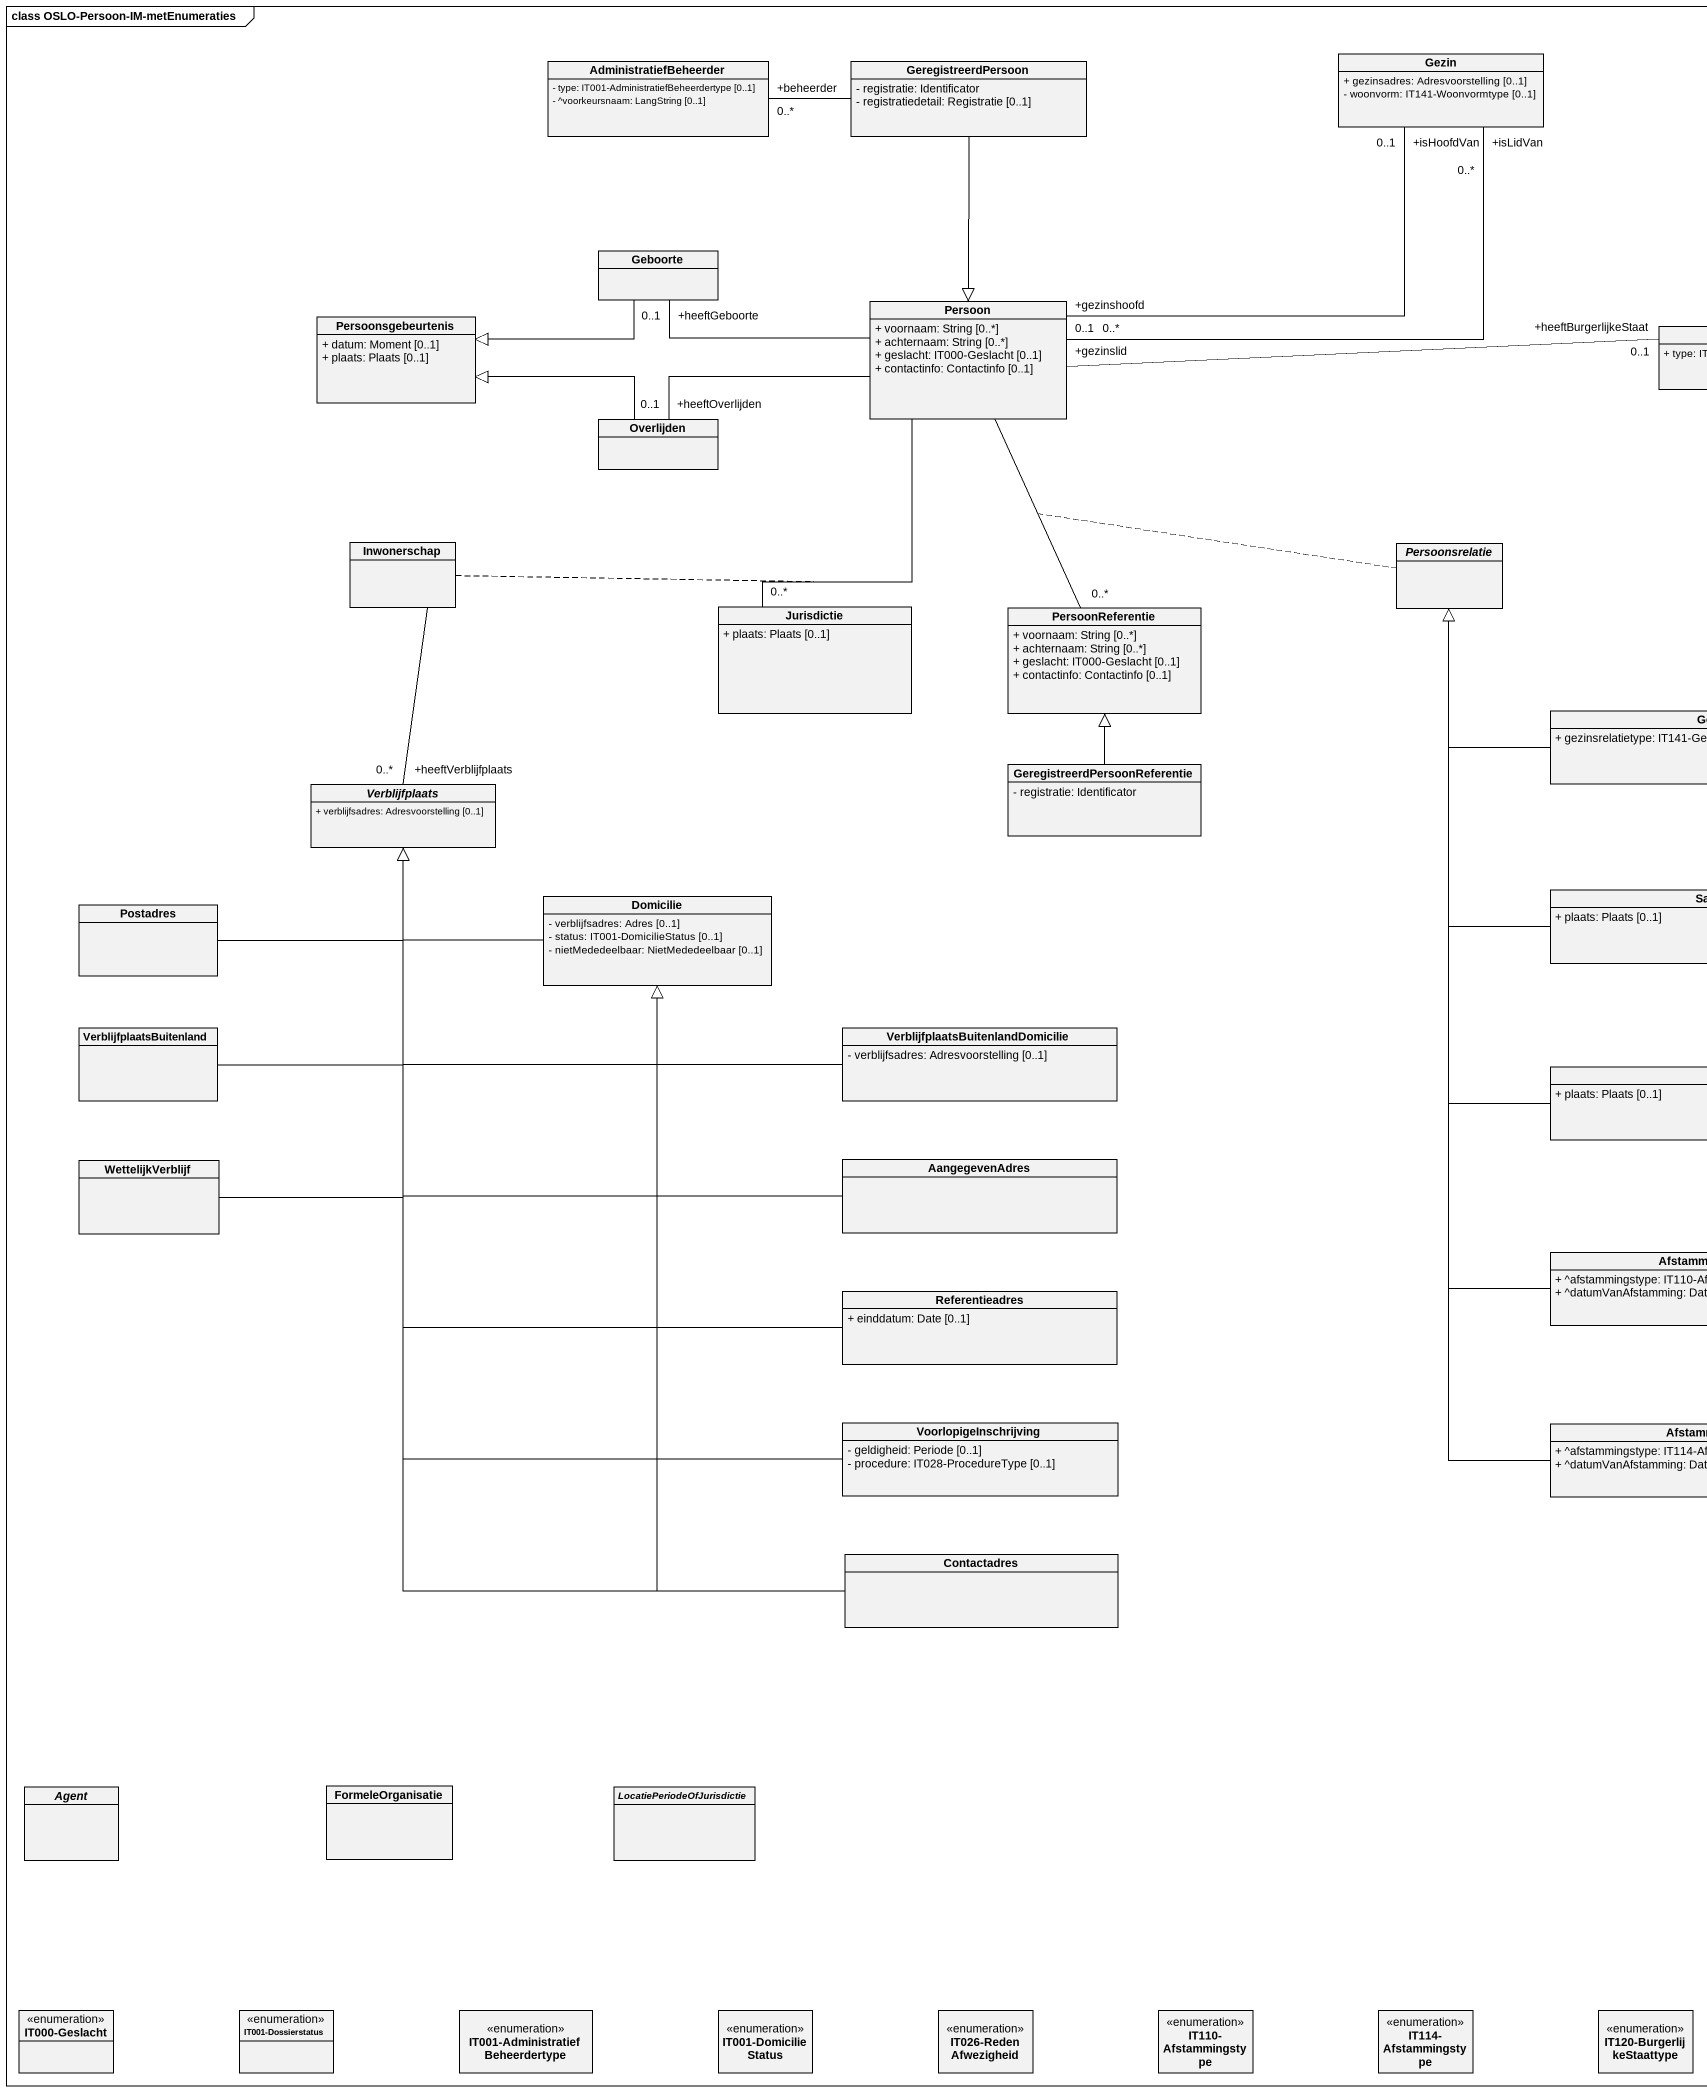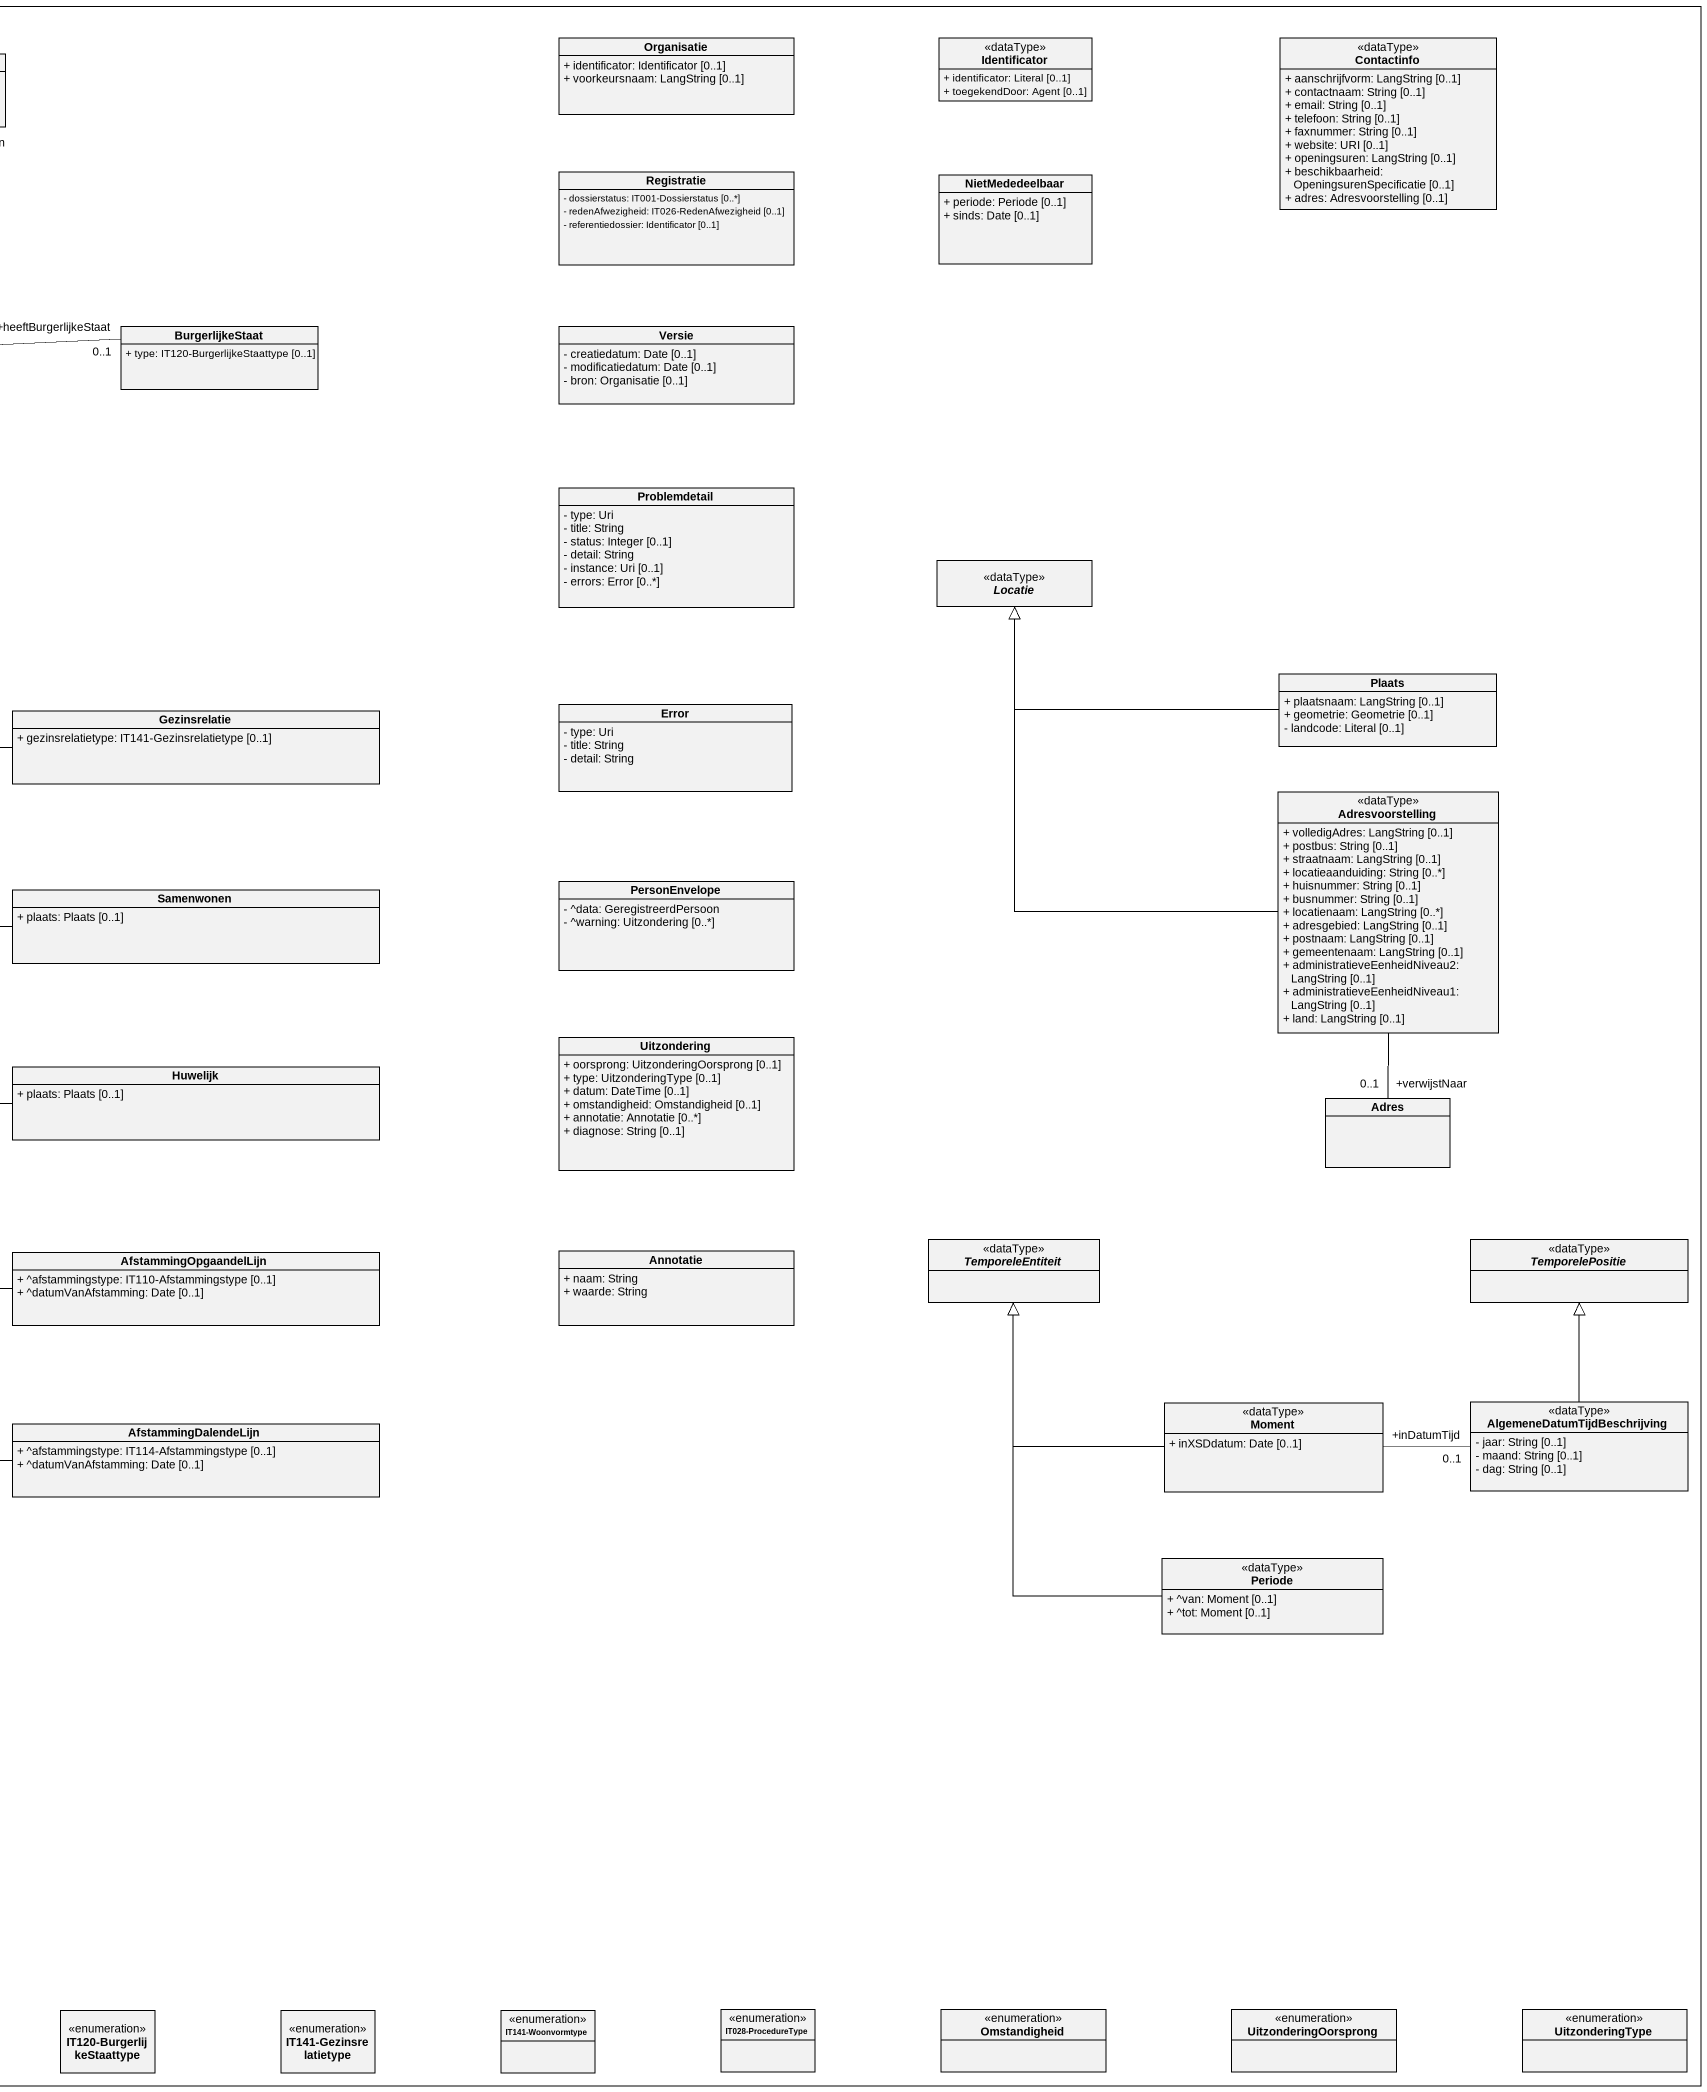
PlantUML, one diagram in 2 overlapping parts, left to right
@startuml
mainframe class OSLO-Persoon-IM-metEnumeraties
hide circle
hide empty members
skinparam classAttributeIconSize 0
class AdministratiefBeheerder {
  - type: IT001-AdministratiefBeheerdertype [0..1]
  - ^voorkeursnaam: LangString [0..1]
}
class GeregistreerdPersoon {
  - registratie: Identificator
  - registratiedetail: Registratie [0..1]
}
class Gezin {
  + gezinsadres: Adresvoorstelling [0..1]
  - woonvorm: IT141-Woonvormtype [0..1]
}
class Organisatie {
  + identificator: Identificator [0..1]
  + voorkeursnaam: LangString [0..1]
}
class Identificator <<dataType>> {
  + identificator: Literal [0..1]
  + toegekendDoor: Agent [0..1]
}
class Contactinfo <<dataType>> {
  + aanschrijfvorm: LangString [0..1]
  + contactnaam: String [0..1]
  + email: String [0..1]
  + telefoon: String [0..1]
  + faxnummer: String [0..1]
  + website: URI [0..1]
  + openingsuren: LangString [0..1]
  + beschikbaarheid: OpeningsurenSpecificatie [0..1]
  + adres: Adresvoorstelling [0..1]
}
class Registratie {
  - dossierstatus: IT001-Dossierstatus [0..*]
  - redenAfwezigheid: IT026-RedenAfwezigheid [0..1]
  - referentiedossier: Identificator [0..1]
}
class NietMededeelbaar {
  + periode: Periode [0..1]
  + sinds: Date [0..1]
}
class Geboorte
class Persoon {
  + voornaam: String [0..*]
  + achternaam: String [0..*]
  + geslacht: IT000-Geslacht [0..1]
  + contactinfo: Contactinfo [0..1]
}
class Persoonsgebeurtenis {
  + datum: Moment [0..1]
  + plaats: Plaats [0..1]
}
class BurgerlijkeStaat {
  + type: IT120-BurgerlijkeStaattype [0..1]
}
class Versie {
  - creatiedatum: Date [0..1]
  - modificatiedatum: Date [0..1]
  - bron: Organisatie [0..1]
}
class Overlijden
class Problemdetail {
  - type: Uri
  - title: String
  - status: Integer [0..1]
  - detail: String
  - instance: Uri [0..1]
  - errors: Error [0..*]
}
class Inwonerschap
abstract class Persoonsrelatie
abstract class Locatie <<dataType>>
class Jurisdictie {
  + plaats: Plaats [0..1]
}
class PersoonReferentie {
  + voornaam: String [0..*]
  + achternaam: String [0..*]
  + geslacht: IT000-Geslacht [0..1]
  + contactinfo: Contactinfo [0..1]
}
class Plaats {
  + plaatsnaam: LangString [0..1]
  + geometrie: Geometrie [0..1]
  - landcode: Literal [0..1]
}
class Gezinsrelatie {
  + gezinsrelatietype: IT141-Gezinsrelatietype [0..1]
}
class Error {
  - type: Uri
  - title: String
  - detail: String
}
class "GeregistreerdPersoonReferentie" as GeregistreerdPersoonReferent {
  - registratie: Identificator
}
abstract class Verblijfplaats {
  + verblijfsadres: Adresvoorstelling [0..1]
}
class Adresvoorstelling <<dataType>> {
  + volledigAdres: LangString [0..1]
  + postbus: String [0..1]
  + straatnaam: LangString [0..1]
  + locatieaanduiding: String [0..*]
  + huisnummer: String [0..1]
  + busnummer: String [0..1]
  + locatienaam: LangString [0..*]
  + adresgebied: LangString [0..1]
  + postnaam: LangString [0..1]
  + gemeentenaam: LangString [0..1]
  + administratieveEenheidNiveau2: LangString [0..1]
  + administratieveEenheidNiveau1: LangString [0..1]
  + land: LangString [0..1]
}
class Postadres
class Domicilie {
  - verblijfsadres: Adres [0..1]
  - status: IT001-DomicilieStatus [0..1]
  - nietMededeelbaar: NietMededeelbaar [0..1]
}
class Samenwonen {
  + plaats: Plaats [0..1]
}
class PersonEnvelope {
  - ^data: GeregistreerdPersoon
  - ^warning: Uitzondering [0..*]
}
class VerblijfplaatsBuitenland
class "VerblijfplaatsBuitenlandDomicilie" as VerblijfplaatsBuitenlandDomi {
  - verblijfsadres: Adresvoorstelling [0..1]
}
class Huwelijk {
  + plaats: Plaats [0..1]
}
class Uitzondering {
  + oorsprong: UitzonderingOorsprong [0..1]
  + type: UitzonderingType [0..1]
  + datum: DateTime [0..1]
  + omstandigheid: Omstandigheid [0..1]
  + annotatie: Annotatie [0..*]
  + diagnose: String [0..1]
}
class Adres
class WettelijkVerblijf
class AangegevenAdres
class AfstammingOpgaandelLijn {
  + ^afstammingstype: IT110-Afstammingstype [0..1]
  + ^datumVanAfstamming: Date [0..1]
}
class Annotatie {
  + naam: String
  + waarde: String
}
abstract class TemporeleEntiteit <<dataType>>
abstract class TemporelePositie <<dataType>>
class Referentieadres {
  + einddatum: Date [0..1]
}
class VoorlopigeInschrijving {
  - geldigheid: Periode [0..1]
  - procedure: IT028-ProcedureType [0..1]
}
class AfstammingDalendeLijn {
  + ^afstammingstype: IT114-Afstammingstype [0..1]
  + ^datumVanAfstamming: Date [0..1]
}
class Moment <<dataType>> {
  + inXSDdatum: Date [0..1]
}
class "AlgemeneDatumTijdBeschrijving" as AlgemeneDatumTijdBeschrijvin <<dataType>> {
  - jaar: String [0..1]
  - maand: String [0..1]
  - dag: String [0..1]
}
class Contactadres
class Periode <<dataType>> {
  + ^van: Moment [0..1]
  + ^tot: Moment [0..1]
}
abstract class "Agent" as Agent_
class FormeleOrganisatie
abstract class LocatiePeriodeOfJurisdictie
enum "IT000-Geslacht" as IT000_Geslacht
enum "IT001-Dossierstatus" as IT001_Dossierstatus
enum "IT001-AdministratiefBeheerdertype" as IT001_AdministratiefBeheerde
enum "IT001-DomicilieStatus" as IT001_DomicilieStatus
enum "IT026-RedenAfwezigheid" as IT026_RedenAfwezigheid
enum "IT110-Afstammingstype" as IT110_Afstammingstype
enum "IT114-Afstammingstype" as IT114_Afstammingstype
enum "IT120-BurgerlijkeStaattype" as IT120_BurgerlijkeStaattype
enum "IT141-Gezinsrelatietype" as IT141_Gezinsrelatietype
enum "IT141-Woonvormtype" as IT141_Woonvormtype
enum "IT028-ProcedureType" as IT028_ProcedureType
enum Omstandigheid
enum UitzonderingOorsprong
enum UitzonderingType
GeregistreerdPersoon -left- "+beheerder\n0..*" AdministratiefBeheerder
GeregistreerdPersoon --|> Persoon
Geboorte -left-|> Persoonsgebeurtenis
Persoon "+gezinshoofd\n0..1" -right- "+isHoofdVan\n0..1" Gezin
Persoon "+gezinslid\n0..*" -right- "+isLidVan\n0..*" Gezin
Persoon -left- "+heeftGeboorte\n0..1" Geboorte
Persoon -right- "+heeftBurgerlijkeStaat\n0..1" BurgerlijkeStaat
Persoon -left- "+heeftOverlijden\n0..1" Overlijden
Persoon -- "0..*" Jurisdictie
(Persoon, Jurisdictie) .. Inwonerschap
Persoon -- "0..*" PersoonReferentie
(Persoon, PersoonReferentie) .. Persoonsrelatie
Overlijden -left-|> Persoonsgebeurtenis
Inwonerschap -- "+heeftVerblijfplaats\n0..*" Verblijfplaats
Plaats -left-|> Locatie
Gezinsrelatie -up-|> Persoonsrelatie
GeregistreerdPersoonReferent -up-|> PersoonReferentie
Adresvoorstelling -up-|> Locatie
Adresvoorstelling -- "+verwijstNaar\n0..1" Adres
Postadres -right-|> Verblijfplaats
Domicilie -left-|> Verblijfplaats
Samenwonen -up-|> Persoonsrelatie
VerblijfplaatsBuitenland -up-|> Verblijfplaats
VerblijfplaatsBuitenlandDomi -left-|> Verblijfplaats
VerblijfplaatsBuitenlandDomi -left-|> Domicilie
Huwelijk -up-|> Persoonsrelatie
WettelijkVerblijf -up-|> Verblijfplaats
AangegevenAdres -up-|> Verblijfplaats
AangegevenAdres -up-|> Domicilie
AfstammingOpgaandelLijn -up-|> Persoonsrelatie
Referentieadres -up-|> Verblijfplaats
Referentieadres -up-|> Domicilie
VoorlopigeInschrijving -up-|> Verblijfplaats
VoorlopigeInschrijving -up-|> Domicilie
AfstammingDalendeLijn -up-|> Persoonsrelatie
Moment -up-|> TemporeleEntiteit
Moment -right- "+inDatumTijd\n0..1" AlgemeneDatumTijdBeschrijvin
AlgemeneDatumTijdBeschrijvin -up-|> TemporelePositie
Contactadres -up-|> Verblijfplaats
Contactadres -up-|> Domicilie
Periode -up-|> TemporeleEntiteit
@enduml
